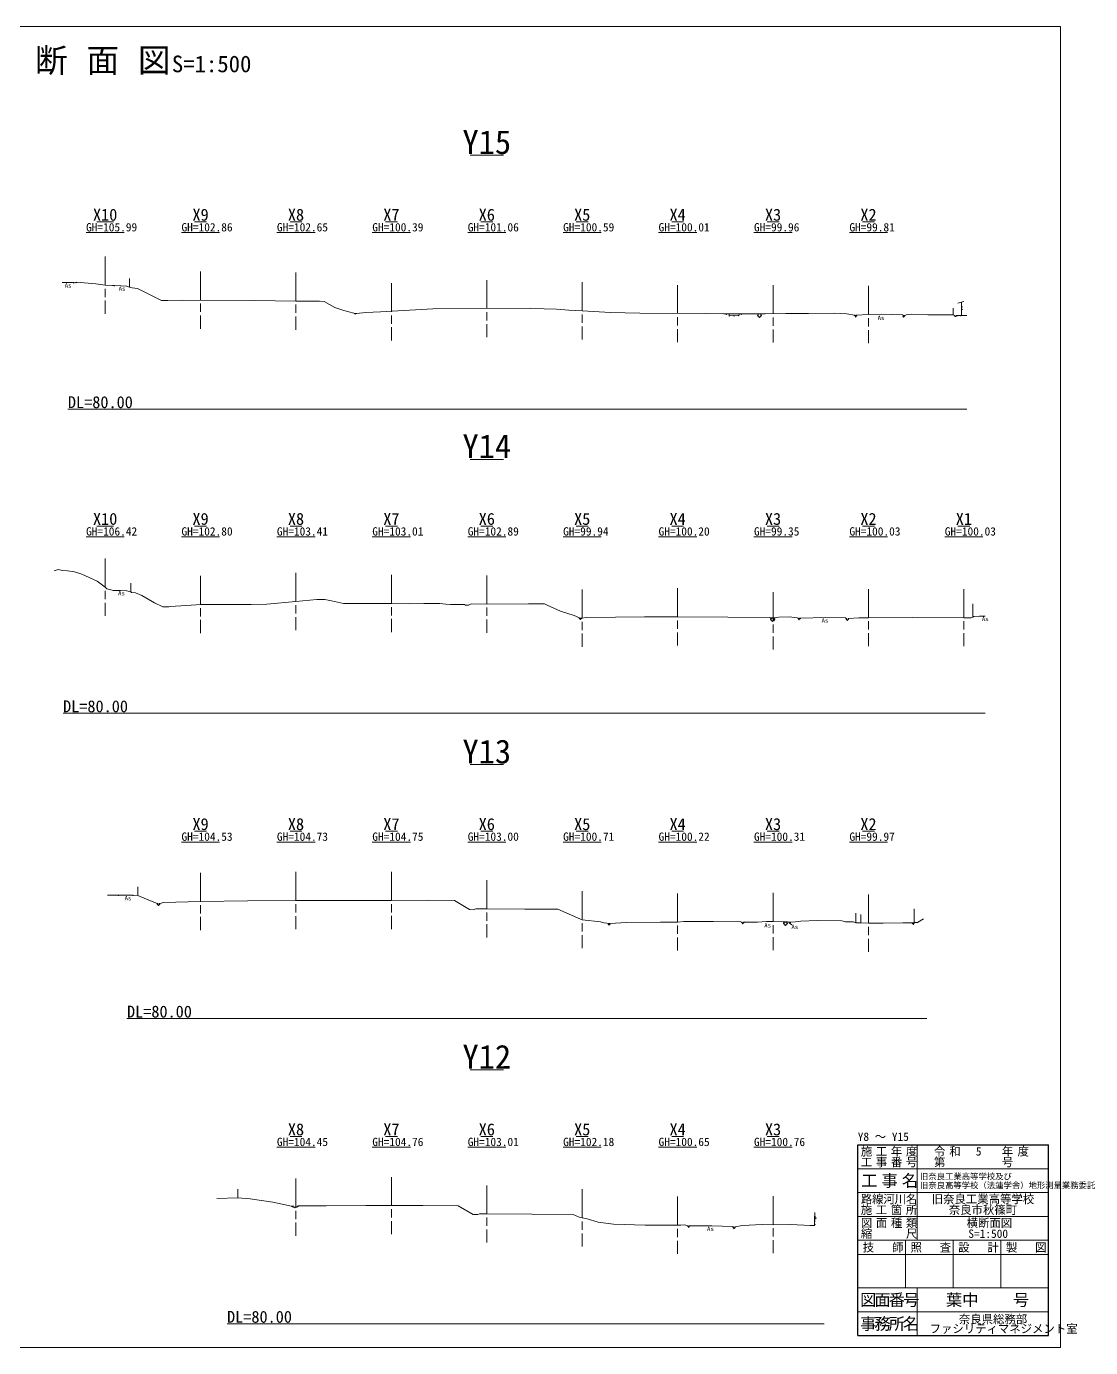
# Model space of a CAD drawing. Extents: x -50 to 357, y 65 to 342.
# Drawn here: x 133.8 to 356.8, y 65 to 342 of the extents above; entities that cross this region are included whole.
import ezdxf
from ezdxf.enums import TextEntityAlignment as Align

# ---------------------------------------------------------------- set-up
doc = ezdxf.new("R2010")
doc.units = 0
doc.header["$MEASUREMENT"] = 0
doc.linetypes.add('一点鎖線', pattern=[9.25, 6, -0.75, 1.75, -0.75])
doc.linetypes.add('破線', pattern=[3.75, 3, -0.75])
for name, color, linetype in [('S-SUV', 2, 'Continuous'), ('S-SUV-BMK', 6, 'Continuous'), ('S-SUV-FRAM', 3, 'Continuous'), ('S-SUV-HTXT', 1, 'Continuous'), ('S-SUV-TTL', 7, 'Continuous')]:
    doc.layers.add(name, color=color, linetype=linetype)
doc.styles.add('ＭＳ ゴシック', font='MS Gothic.ttf')

msp = doc.modelspace()

# ---------------------------------------------------------------- linework, layer by layer
at = {"layer": 'S-SUV', "color": 7, "linetype": 'Continuous', "lineweight": 13}
for p, q in [((141.21, 288.32), (143.31, 288.33)), ((143.31, 288.33), (144.35, 288.35)), ((143.31, 288.33), (143.31, 288.23)), ((144.35, 288.35), (145.84, 288.25)), ((144.35, 288.35), (144.35, 288.25)), ((145.84, 288.25), (148.32, 288.04)), ((148.32, 288.04), (150.25, 287.76)), ((150.25, 287.76), (151.8, 287.7)), ((151.8, 287.7), (152.24, 287.65)), ((152.24, 287.65), (153.6, 287.6)), ((152.24, 287.65), (152.24, 287.55)), ((153.6, 287.6), (154.79, 287.54)), ((154.79, 287.54), (155.33, 287.34)), ((154.79, 287.54), (154.79, 287.44)), ((155.33, 287.34), (155.88, 287.17)), ((155.88, 287.17), (157.02, 287.02)), ((157.02, 287.02), (162.07, 284.51)), ((162.07, 284.51), (163.36, 284.55)), ((163.36, 284.55), (166.36, 284.58)), ((166.36, 284.58), (181.66, 284.57)), ((181.66, 284.57), (190.25, 284.42)), ((190.25, 284.42), (195.21, 284.4)), ((195.21, 284.4), (196.18, 284.36)), ((196.18, 284.36), (198.39, 283.1)), ((198.39, 283.1), (200.28, 282.45)), ((208, 282.18), (218.95, 282.76)), ((218.95, 282.76), (239.38, 282.96)), ((239.38, 282.96), (242.29, 282.78)), ((242.29, 282.78), (244.83, 282.73)), ((244.83, 282.73), (247.42, 282.54)), ((247.42, 282.54), (250.25, 282.36)), ((330.23, 284.36), (328.95, 283.95)), ((329.75, 284.21), (329.75, 281.41)), ((330.04, 283.22), (329.75, 283.12)), ((330.04, 282.69), (329.75, 282.6)), ((200.28, 282.45), (202.37, 281.9)), ((202.37, 281.9), (202.52, 281.81)), ((202.52, 281.81), (202.96, 281.81)), ((202.52, 281.81), (202.52, 281.71)), ((202.96, 281.81), (204.88, 282.04)), ((202.96, 281.81), (202.96, 281.71)), ((204.88, 282.04), (208, 282.18)), ((250.25, 282.36), (256.16, 282.05)), ((256.16, 282.05), (262.3, 281.88)), ((262.3, 281.88), (276.12, 281.78)), ((276.12, 281.78), (279.99, 281.76)), ((279.99, 281.76), (280.66, 281.76)), ((279.99, 281.76), (279.99, 281.66)), ((280.66, 281.76), (280.66, 281.74)), ((280.66, 281.76), (283.48, 281.76)), ((280.66, 281.74), (281.02, 281.74)), ((283.15, 281.74), (281.02, 281.74)), ((282.07, 281.76), (282.07, 281.74)), ((283.15, 281.74), (283.48, 281.74)), ((283.48, 281.74), (283.48, 281.76)), ((283.48, 281.76), (284.1, 281.76)), ((284.1, 281.76), (285.35, 281.77)), ((284.1, 281.76), (284.1, 281.66)), ((285.35, 281.77), (286.26, 281.77)), ((286.26, 281.77), (286.94, 281.75)), ((286.94, 281.75), (287.05, 281.75)), ((286.94, 281.75), (286.94, 281.65)), ((287.05, 281.75), (287.05, 281.71)), ((287.05, 281.75), (287.74, 281.75)), ((287.05, 281.71), (287.1, 281.71)), ((287.69, 281.71), (287.1, 281.71)), ((287.69, 281.71), (287.74, 281.71)), ((287.74, 281.71), (287.74, 281.75)), ((287.74, 281.75), (287.85, 281.75)), ((287.85, 281.75), (288.61, 281.76)), ((287.85, 281.75), (287.85, 281.65)), ((288.61, 281.76), (292.93, 281.84)), ((292.93, 281.84), (297.71, 281.81)), ((297.71, 281.81), (303.18, 281.87)), ((303.18, 281.87), (305.73, 281.75)), ((305.73, 281.75), (307.31, 281.45)), ((307.31, 281.45), (307.46, 281.44)), ((307.31, 281.45), (307.31, 281.35)), ((307.46, 281.44), (307.46, 281.22)), ((307.46, 281.22), (307.67, 281.21)), ((307.67, 281.43), (310.25, 281.58)), ((307.67, 281.21), (307.67, 281.43)), ((310.25, 281.58), (312.88, 281.68)), ((312.88, 281.68), (317.35, 281.52)), ((317.35, 281.52), (317.58, 281.4)), ((317.48, 281.13), (317.58, 281.4)), ((317.48, 281.13), (317.74, 281.15)), ((317.74, 281.15), (317.74, 281.42)), ((317.74, 281.42), (317.88, 281.42)), ((317.88, 281.42), (318.17, 281.55)), ((317.88, 281.42), (317.88, 281.32)), ((318.17, 281.55), (319.28, 281.7)), ((319.28, 281.7), (322.71, 281.51)), ((322.71, 281.51), (327.98, 281.5)), ((327.98, 281.5), (328.31, 281.41)), ((328.31, 281.41), (328.31, 281.31)), ((328.31, 281.41), (328.35, 281.41)), ((328.35, 281.41), (328.35, 281.17)), ((328.35, 281.17), (328.6, 281.17)), ((328.6, 281.41), (328.64, 281.41)), ((328.6, 281.41), (328.6, 281.17)), ((328.64, 281.41), (329.75, 281.41)), ((328.64, 281.41), (328.64, 281.31)), ((329.75, 281.41), (330.86, 281.41)), ((139.56, 227.85), (140.37, 228.13)), ((140.37, 228.13), (141.28, 227.95)), ((141.28, 227.95), (142.36, 227.87)), ((142.36, 227.87), (143.81, 227.63)), ((143.81, 227.63), (145.34, 227.17)), ((145.34, 227.17), (148.61, 225.68)), ((148.61, 225.68), (150.25, 224.42)), ((150.25, 224.42), (150.59, 224.11)), ((150.59, 224.11), (152.03, 223.75)), ((152.03, 223.75), (153.45, 223.76)), ((152.03, 223.75), (152.03, 223.65)), ((153.45, 223.76), (154.8, 223.69)), ((154.8, 223.69), (155.64, 223.44)), ((154.8, 223.69), (154.8, 223.59)), ((155.64, 223.44), (155.8, 223.34)), ((155.8, 223.34), (156.58, 223.23)), ((156.58, 223.23), (157.97, 222.71)), ((157.97, 222.71), (160.58, 221.14)), ((190.25, 221.41), (194.64, 221.82)), ((194.64, 221.82), (196.29, 221.84)), ((196.29, 221.84), (197.67, 221.58)), ((160.58, 221.14), (162.35, 220.32)), ((162.35, 220.32), (163.63, 220.32)), ((163.63, 220.32), (163.98, 220.4)), ((163.98, 220.4), (169.31, 220.76)), ((180.87, 220.83), (184.15, 220.9)), ((184.15, 220.9), (190.25, 221.41)), ((197.67, 221.58), (200.19, 221.03)), ((200.19, 221.03), (201.81, 221)), ((214.06, 220.95), (217.06, 221.01)), ((217.06, 221.01), (219.03, 221.02)), ((219.03, 221.02), (220.4, 221.02)), ((220.4, 221.02), (221.65, 220.9)), ((221.65, 220.9), (222.66, 220.82)), ((222.66, 220.82), (225.55, 220.81)), ((225.55, 220.81), (225.81, 220.69)), ((225.81, 220.69), (226.38, 220.69)), ((226.38, 220.69), (226.99, 220.92)), ((238.96, 220.92), (242.32, 220.92)), ((242.32, 220.92), (242.92, 220.68)), ((242.92, 220.68), (245.72, 219.4)), ((245.72, 219.4), (248.55, 218.47)), ((248.55, 218.47), (249.67, 217.98)), ((249.67, 217.94), (249.67, 217.98)), ((249.67, 217.98), (250.07, 217.96)), ((249.72, 217.94), (249.67, 217.94)), ((249.72, 217.94), (250.02, 217.92)), ((249.72, 217.78), (250.02, 217.76)), ((250.02, 217.92), (250.07, 217.92)), ((250.07, 217.92), (250.07, 217.96)), ((251.17, 218.09), (263.33, 218.2)), ((280.79, 218.13), (289.53, 218.04)), ((289.53, 218.04), (289.72, 217.99)), ((289.72, 217.99), (289.82, 217.99)), ((289.72, 217.99), (289.72, 217.89)), ((289.82, 217.99), (289.82, 217.95)), ((289.82, 217.99), (290.53, 217.99)), ((289.82, 217.97), (290.53, 217.97)), ((289.82, 217.95), (289.87, 217.95)), ((290.48, 217.95), (289.87, 217.95)), ((290.17, 217.99), (290.17, 217.95)), ((290.48, 217.95), (290.53, 217.95)), ((290.53, 217.95), (290.53, 217.99)), ((290.53, 217.99), (290.63, 217.99)), ((290.63, 217.99), (291.43, 218.14)), ((290.63, 217.99), (290.63, 217.89)), ((291.43, 218.14), (293.65, 218.18)), ((293.65, 218.18), (295.3, 217.98)), ((295.3, 217.98), (295.48, 217.91)), ((295.48, 217.91), (295.61, 217.92)), ((295.48, 217.91), (295.48, 217.81)), ((295.61, 217.92), (295.61, 217.72)), ((295.61, 217.72), (295.82, 217.71)), ((295.82, 217.91), (295.99, 217.92)), ((295.82, 217.71), (295.82, 217.91)), ((295.99, 217.92), (296.08, 217.96)), ((295.99, 217.92), (295.99, 217.82)), ((296.08, 217.96), (301.18, 218.08)), ((301.18, 218.08), (305.47, 217.97)), ((305.47, 217.97), (305.59, 217.88)), ((305.59, 217.88), (305.68, 217.86)), ((305.59, 217.88), (305.59, 217.78)), ((305.68, 217.86), (305.68, 217.57)), ((305.68, 217.57), (305.96, 217.57)), ((305.96, 217.57), (305.96, 217.86)), ((305.96, 217.86), (306.09, 217.86)), ((306.09, 217.86), (308.21, 218.02)), ((306.09, 217.86), (306.09, 217.76)), ((319.41, 218.04), (330.25, 218.03)), ((330.25, 218.03), (331.76, 218.01)), ((331.76, 218.01), (332.16, 218.13)), ((332.16, 218.13), (332.36, 218.25)), ((332.36, 218.25), (333.5, 218.36)), ((333.5, 218.36), (334.73, 218.35)), ((333.5, 218.36), (333.5, 218.26)), ((150.75, 159.85), (153.07, 159.83)), ((153.07, 159.83), (156.11, 159.82)), ((153.07, 159.83), (153.07, 159.73)), ((156.11, 159.82), (157.09, 159.8)), ((156.11, 159.82), (156.11, 159.72)), ((157.09, 159.8), (158.92, 159.02)), ((158.92, 159.02), (161.13, 158.09)), ((161.13, 158.09), (161.28, 158.09)), ((161.13, 158.09), (161.13, 157.99)), ((161.28, 158.09), (161.28, 157.79)), ((161.58, 157.79), (161.58, 158.09)), ((161.58, 158.09), (161.73, 158.09)), ((161.73, 158.09), (162.49, 158.34)), ((161.73, 158.09), (161.73, 157.99)), ((180.11, 158.65), (190.25, 158.73)), ((190.25, 158.73), (198.88, 158.77)), ((198.88, 158.77), (208.54, 158.76)), ((217.74, 158.78), (223.51, 158.74)), ((223.51, 158.74), (226.59, 156.86)), ((161.28, 157.79), (161.58, 157.79)), ((226.59, 156.86), (227.36, 156.8)), ((227.36, 156.8), (227.92, 157.02)), ((238.23, 156.94), (245.14, 156.92)), ((245.14, 156.92), (249.88, 154.83)), ((254.1, 154.23), (254.76, 154.02)), ((254.76, 154.02), (255.43, 154.01)), ((255.43, 154.01), (255.75, 153.88)), ((255.75, 153.88), (255.79, 153.88)), ((255.75, 153.88), (255.75, 153.78)), ((255.79, 153.88), (255.79, 153.7)), ((255.79, 153.88), (255.97, 153.88)), ((255.79, 153.7), (255.97, 153.7)), ((255.97, 153.7), (255.97, 153.88)), ((255.97, 153.88), (256.01, 153.88)), ((256.01, 153.88), (259.53, 154.09)), ((256.01, 153.88), (256.01, 153.78)), ((259.53, 154.09), (266.69, 154.17)), ((271.53, 154.33), (277.77, 154.3)), ((277.77, 154.3), (283.49, 154.25)), ((283.49, 154.25), (283.65, 154.19)), ((283.65, 154.19), (283.78, 154.18)), ((283.65, 154.19), (283.65, 154.09)), ((283.78, 154.18), (283.78, 153.98)), ((283.78, 153.98), (284.03, 153.98)), ((284.03, 153.98), (284.03, 154.18)), ((284.03, 154.18), (284.18, 154.18)), ((284.18, 154.18), (284.24, 154.22)), ((284.18, 154.18), (284.18, 154.08)), ((284.24, 154.22), (287.01, 154.22)), ((287.01, 154.22), (288.87, 154.33)), ((288.87, 154.33), (290.25, 154.31)), ((290.25, 154.31), (292.41, 154.24)), ((292.41, 154.24), (292.5, 154.24)), ((292.41, 154.24), (292.41, 154.14)), ((292.5, 154.24), (292.5, 154.17)), ((293.22, 154.24), (292.5, 154.24)), ((292.5, 154.21), (293.22, 154.21)), ((292.5, 154.17), (292.56, 154.17)), ((292.56, 154.17), (293.16, 154.17)), ((292.86, 154.24), (292.86, 154.17)), ((293.16, 154.17), (293.22, 154.17)), ((293.22, 154.17), (293.22, 154.24)), ((293.22, 154.24), (293.3, 154.2)), ((293.3, 154.2), (293.93, 154.16)), ((293.3, 154.2), (293.3, 154.1)), ((293.6, 154.07), (294.18, 153.63)), ((293.93, 154.16), (294.98, 154.24)), ((293.93, 154.16), (293.93, 154.06)), ((294.98, 154.24), (296.09, 154.43)), ((296.09, 154.43), (299.52, 154.55)), ((299.52, 154.55), (304.67, 154.47)), ((304.67, 154.47), (305.47, 154.27)), ((305.47, 154.27), (307.1, 154.23)), ((307.1, 154.23), (307.6, 154.05)), ((307.6, 154.05), (308.64, 154.02)), ((313.36, 154.01), (317.47, 154.05)), ((317.47, 154.05), (319.3, 154.02)), ((319.3, 154.02), (319.49, 154.08)), ((319.49, 154.08), (319.49, 154.03)), ((319.49, 154.08), (319.75, 154.08)), ((319.49, 154.03), (319.53, 154.03)), ((319.53, 154.03), (319.71, 154.03)), ((319.71, 154.03), (319.75, 154.03)), ((319.75, 154.08), (319.8, 154.12)), ((319.75, 154.03), (319.75, 154.08)), ((319.8, 154.12), (320.5, 154.12)), ((320.5, 154.12), (321.8, 154.92)), ((173.67, 96.29), (178.04, 96.4)), ((178.04, 96.4), (180.64, 96.19)), ((180.64, 96.19), (185.38, 95.46)), ((185.38, 95.46), (189.32, 94.68)), ((189.32, 94.68), (189.64, 94.7)), ((189.32, 94.68), (189.32, 94.58)), ((189.64, 94.7), (189.64, 94.42)), ((189.64, 94.42), (190.48, 94.46)), ((190.48, 94.67), (190.73, 94.69)), ((190.48, 94.46), (190.48, 94.67)), ((190.73, 94.69), (196.55, 94.73)), ((190.73, 94.69), (190.73, 94.59)), ((196.55, 94.73), (204.9, 94.77)), ((204.9, 94.77), (210.25, 94.76)), ((210.25, 94.76), (216.85, 94.79)), ((216.85, 94.79), (224.24, 94.71)), ((224.24, 94.71), (227.36, 92.92)), ((227.36, 92.92), (228.35, 92.87)), ((228.35, 92.87), (228.73, 93.01)), ((239.7, 92.99), (248.32, 92.9)), ((248.32, 92.9), (249.64, 92.31)), ((251.28, 91.97), (253.61, 91.32)), ((298.94, 90.61), (298.94, 91.93)), ((298.94, 91.93), (299.08, 91.93)), ((298.96, 91.93), (298.96, 92.53)), ((298.96, 92.53), (299.02, 92.53)), ((298.96, 92.36), (299.08, 92.36)), ((298.96, 92.35), (299.08, 92.35)), ((298.96, 92.34), (299.08, 92.34)), ((298.96, 92.33), (299.08, 92.33)), ((298.96, 92.32), (299.08, 92.32)), ((298.96, 92.31), (299.08, 92.31)), ((298.96, 92.3), (299.08, 92.3)), ((298.96, 92.29), (299.08, 92.29)), ((298.96, 92.28), (299.08, 92.28)), ((298.96, 92.27), (299.08, 92.27)), ((298.96, 92.26), (299.08, 92.26)), ((298.96, 92.25), (299.08, 92.25)), ((298.96, 92.24), (299.08, 92.24)), ((298.96, 92.23), (299.08, 92.23)), ((298.96, 92.22), (299.08, 92.22)), ((298.96, 92.21), (299.08, 92.21)), ((298.96, 92.2), (299.08, 92.2)), ((298.96, 92.19), (299.08, 92.19)), ((298.96, 92.18), (299.08, 92.18)), ((298.96, 92.17), (299.08, 92.17)), ((298.96, 92.16), (299.08, 92.16)), ((298.96, 92.15), (299.08, 92.15)), ((299.02, 92.53), (299.08, 92.53)), ((299.08, 92.53), (299.08, 91.93)), ((299.08, 92.13), (299.34, 92.13)), ((253.61, 91.32), (256.78, 90.9)), ((256.78, 90.9), (263.41, 90.66)), ((270.9, 90.69), (271.74, 90.75)), ((271.74, 90.75), (272.33, 90.54)), ((272.33, 90.54), (272.46, 90.54)), ((272.33, 90.54), (272.33, 90.44)), ((272.46, 90.54), (272.46, 90.32)), ((272.46, 90.32), (272.66, 90.32)), ((272.66, 90.32), (272.66, 90.54)), ((272.66, 90.54), (272.79, 90.54)), ((272.79, 90.54), (277.39, 90.56)), ((272.79, 90.54), (272.79, 90.44)), ((277.39, 90.56), (281.74, 90.41)), ((281.74, 90.41), (281.94, 90.32)), ((281.94, 90.32), (281.81, 90.32)), ((281.81, 90.32), (281.81, 90.22)), ((281.94, 90.04), (281.94, 90.32)), ((282.22, 90.04), (281.94, 90.04)), ((282.22, 90.32), (283.87, 90.6)), ((282.35, 90.32), (282.22, 90.32)), ((282.22, 90.32), (282.22, 90.04)), ((282.35, 90.32), (282.35, 90.22)), ((283.87, 90.6), (287.94, 90.78)), ((293.96, 90.8), (298.02, 90.61)), ((298.02, 90.61), (298.94, 90.61)), ((298.94, 90.61), (298.94, 90.51))]:
    msp.add_line(p, q, dxfattribs=at)
at = {"layer": 'S-SUV', "color": 7, "linetype": '一点鎖線', "lineweight": 13}
for p, q in [((155.33, 287.34), (155.33, 289.14)), ((327.98, 281.5), (327.98, 282.95)), ((155.64, 223.44), (155.64, 225.24)), ((332.16, 218.13), (332.16, 220.93)), ((157.09, 159.8), (157.09, 161.6)), ((319.8, 154.12), (319.8, 157.02)), ((178.04, 96.4), (178.04, 98.2)), ((299.02, 92.53), (299.02, 93.33))]:
    msp.add_line(p, q, dxfattribs=at)
at = {"layer": 'S-SUV', "color": 7, "linetype": '破線', "lineweight": 13}
for p, q in [((281.02, 281.74), (281.02, 281.42)), ((281.02, 281.42), (283.15, 281.43)), ((283.15, 281.43), (283.15, 281.74)), ((287.1, 281.71), (287.1, 281.13)), ((287.1, 281.13), (287.69, 281.13)), ((287.69, 281.13), (287.69, 281.71)), ((249.72, 217.78), (249.72, 217.94)), ((250.02, 217.76), (250.02, 217.92)), ((289.87, 217.95), (289.87, 217.35)), ((289.87, 217.35), (290.48, 217.35)), ((290.48, 217.35), (290.48, 217.95)), ((307.6, 154.05), (307.6, 156.05)), ((308.64, 154.02), (308.64, 155.82)), ((292.56, 154.17), (292.56, 153.62)), ((292.56, 153.62), (293.16, 153.62)), ((293.16, 153.62), (293.16, 154.17)), ((319.53, 154.03), (319.53, 153.85)), ((319.53, 153.85), (319.71, 153.85)), ((319.71, 153.85), (319.71, 154.03))]:
    msp.add_line(p, q, dxfattribs=at)
at = {"layer": 'S-SUV', "color": 2, "linetype": 'Continuous', "lineweight": 13}
for p, q in [((142.45, 261.77), (330.86, 261.77)), ((141.43, 198), (334.73, 198)), ((154.83, 134), (322.48, 134)), ((175.8, 70), (300.98, 70))]:
    msp.add_line(p, q, dxfattribs=at)
at = {"layer": 'S-SUV', "color": 7, "linetype": 'Continuous', "lineweight": 13, "flags": 128}
for points in [[(169.31, 220.76), (170.25, 220.8), (180.87, 220.83)], [(201.81, 221), (210.25, 221.01), (214.06, 220.95)], [(226.99, 220.92), (230.25, 220.89), (238.96, 220.92)], [(250.07, 217.96), (250.25, 217.94), (251.17, 218.09)], [(263.33, 218.2), (270.25, 218.2), (280.79, 218.13)], [(308.21, 218.02), (310.25, 218.03), (319.41, 218.04)], [(162.49, 158.34), (170.25, 158.53), (180.11, 158.65)], [(208.54, 158.76), (210.25, 158.75), (217.74, 158.78)], [(227.92, 157.02), (230.25, 157), (238.23, 156.94)], [(249.88, 154.83), (250.25, 154.71), (254.1, 154.23)], [(266.69, 154.17), (270.25, 154.22), (271.53, 154.33)], [(308.64, 154.02), (310.25, 153.97), (313.36, 154.01)], [(228.73, 93.01), (230.25, 93.01), (239.7, 92.99)], [(249.64, 92.31), (250.25, 92.18), (251.28, 91.97)], [(263.41, 90.66), (270.25, 90.65), (270.9, 90.69)], [(287.94, 90.78), (290.25, 90.76), (293.96, 90.8)]]:
    msp.add_lwpolyline(points, dxfattribs=at)
at = {"layer": 'S-SUV', "color": 7, "linetype": 'Continuous', "lineweight": 13}
for centre in [(143.64, 288.24), (144.14, 288.25), (202.72, 281.72), (280.47, 281.66), (281.08, 281.32), (282.04, 281.32), (283, 281.33), (283.62, 281.66), (287, 281.42), (287.4, 281.03), (287.8, 281.42), (307.39, 281.35), (307.56, 281.11), (307.75, 281.33), (317.63, 281.06), (317.8, 281.31), (328.93, 281.33), (329.61, 281.33), (249.65, 217.86), (249.86, 217.69), (250.09, 217.85), (289.74, 217.67), (290.16, 217.24), (290.61, 217.62), (295.54, 217.83), (295.71, 217.61), (295.9, 217.82), (305.6, 217.7), (305.81, 217.46), (306.04, 217.69), (161.21, 157.95), (161.66, 157.95), (161.44, 157.7), (255.72, 153.73), (255.88, 153.59), (256.04, 153.73), (283.72, 154.08), (283.9, 153.9), (284.12, 154.08), (292.45, 153.93), (292.85, 153.51), (293.27, 153.91), (319.44, 153.95), (319.63, 153.76), (319.79, 153.94), (189.48, 94.55), (190.06, 94.34), (190.61, 94.58), (299.04, 91.57), (272.39, 90.45), (272.56, 90.24), (272.72, 90.45), (281.87, 90.19), (282.08, 89.96), (282.28, 90.19), (299.04, 90.86)]:
    msp.add_circle(centre, 0.0383, dxfattribs=at)
at = {"layer": 'S-SUV-BMK', "color": 2, "linetype": '一点鎖線', "lineweight": 13}
for p, q in [((150.25, 293.76), (150.25, 281.76)), ((170.25, 290.63), (170.25, 278.63)), ((190.25, 290.42), (190.25, 278.42)), ((210.25, 288.16), (210.25, 276.16)), ((230.25, 288.83), (230.25, 276.83)), ((250.25, 288.36), (250.25, 276.36)), ((270.25, 287.78), (270.25, 275.78)), ((290.25, 287.73), (290.25, 275.73)), ((310.25, 287.58), (310.25, 275.58)), ((150.25, 230.42), (150.25, 218.42)), ((190.25, 227.41), (190.25, 215.41)), ((170.25, 226.8), (170.25, 214.8)), ((210.25, 227.01), (210.25, 215.01)), ((230.25, 226.89), (230.25, 214.89)), ((250.25, 223.94), (250.25, 211.94)), ((270.25, 224.2), (270.25, 212.2)), ((290.25, 223.35), (290.25, 211.35)), ((310.25, 224.03), (310.25, 212.03)), ((330.25, 224.03), (330.25, 212.03)), ((170.25, 164.53), (170.25, 152.53)), ((190.25, 164.73), (190.25, 152.73)), ((210.25, 164.75), (210.25, 152.75)), ((230.25, 163), (230.25, 151)), ((250.25, 160.71), (250.25, 148.71)), ((270.25, 160.22), (270.25, 148.22)), ((290.25, 160.31), (290.25, 148.31)), ((310.25, 159.97), (310.25, 147.97)), ((190.25, 100.45), (190.25, 88.45)), ((210.25, 100.76), (210.25, 88.76)), ((230.25, 99.01), (230.25, 87.01)), ((250.25, 98.18), (250.25, 86.18)), ((270.25, 96.65), (270.25, 84.65)), ((290.25, 96.76), (290.25, 84.76))]:
    msp.add_line(p, q, dxfattribs=at)
at = {"layer": 'S-SUV-FRAM', "color": 2, "linetype": 'Continuous', "lineweight": 25}
for p, q in [((308, 107.5), (348, 107.5)), ((308, 67.5), (308, 107.5)), ((348, 67.5), (348, 107.5)), ((308, 67.5), (348, 67.5))]:
    msp.add_line(p, q, dxfattribs=at)
at = {"layer": 'S-SUV-FRAM', "color": 7, "linetype": 'Continuous', "lineweight": 13}
for p, q in [((320.49, 107.5), (320.49, 87.5)), ((308, 102.5), (348, 102.5)), ((308, 97.5), (348, 97.5)), ((308, 92.5), (348, 92.5)), ((308, 87.5), (348, 87.5)), ((317.99, 77.5), (317.99, 87.5)), ((327.99, 77.5), (327.99, 87.5)), ((337.99, 77.5), (337.99, 87.5)), ((308, 84.5), (348, 84.5)), ((308, 77.5), (348, 77.5)), ((320.49, 77.5), (320.49, 67.5)), ((308, 72.5), (348, 72.5))]:
    msp.add_line(p, q, dxfattribs=at)
at = {"layer": 'S-SUV-HTXT', "color": 7, "linetype": 'Continuous', "lineweight": 13}
for p, q in [((226.75, 315), (233.75, 315)), ((148.5, 301.02), (152, 301.02)), ((169, 301.02), (171.5, 301.02)), ((189, 301.02), (191.5, 301.02)), ((209, 301.02), (211.5, 301.02)), ((229, 301.02), (231.5, 301.02)), ((249, 301.02), (251.5, 301.02)), ((269, 301.02), (271.5, 301.02)), ((289, 301.02), (291.5, 301.02)), ((309, 301.02), (311.5, 301.02)), ((146.25, 298.77), (154.25, 298.77)), ((166.25, 298.77), (174.25, 298.77)), ((186.25, 298.77), (194.25, 298.77)), ((206.25, 298.77), (214.25, 298.77)), ((226.25, 298.77), (234.25, 298.77)), ((246.25, 298.77), (254.25, 298.77)), ((266.25, 298.77), (274.25, 298.77)), ((286.25, 298.77), (294.25, 298.77)), ((306.25, 298.77), (314.25, 298.77)), ((226.75, 251.23), (233.75, 251.23)), ((148.5, 237.25), (152, 237.25)), ((169, 237.25), (171.5, 237.25)), ((189, 237.25), (191.5, 237.25)), ((209, 237.25), (211.5, 237.25)), ((229, 237.25), (231.5, 237.25)), ((249, 237.25), (251.5, 237.25)), ((269, 237.25), (271.5, 237.25)), ((289, 237.25), (291.5, 237.25)), ((309, 237.25), (311.5, 237.25)), ((329, 237.25), (331.5, 237.25)), ((146.25, 235), (154.25, 235)), ((166.25, 235), (174.25, 235)), ((186.25, 235), (194.25, 235)), ((206.25, 235), (214.25, 235)), ((226.25, 235), (234.25, 235)), ((246.25, 235), (254.25, 235)), ((266.25, 235), (274.25, 235)), ((286.25, 235), (294.25, 235)), ((306.25, 235), (314.25, 235)), ((326.25, 235), (334.25, 235)), ((226.75, 187.23), (233.75, 187.23)), ((169, 173.25), (171.5, 173.25)), ((189, 173.25), (191.5, 173.25)), ((209, 173.25), (211.5, 173.25)), ((229, 173.25), (231.5, 173.25)), ((249, 173.25), (251.5, 173.25)), ((269, 173.25), (271.5, 173.25)), ((289, 173.25), (291.5, 173.25)), ((309, 173.25), (311.5, 173.25)), ((166.25, 171), (174.25, 171)), ((186.25, 171), (194.25, 171)), ((206.25, 171), (214.25, 171)), ((226.25, 171), (234.25, 171)), ((246.25, 171), (254.25, 171)), ((266.25, 171), (274.25, 171)), ((286.25, 171), (294.25, 171)), ((306.25, 171), (314.25, 171)), ((226.75, 123.23), (233.75, 123.23)), ((189, 109.25), (191.5, 109.25)), ((209, 109.25), (211.5, 109.25)), ((229, 109.25), (231.5, 109.25)), ((249, 109.25), (251.5, 109.25)), ((269, 109.25), (271.5, 109.25)), ((289, 109.25), (291.5, 109.25)), ((186.25, 107), (194.25, 107)), ((206.25, 107), (214.25, 107)), ((226.25, 107), (234.25, 107)), ((246.25, 107), (254.25, 107)), ((266.25, 107), (274.25, 107)), ((286.25, 107), (294.25, 107))]:
    msp.add_line(p, q, dxfattribs=at)
at = {"layer": 'S-SUV-TTL', "color": 2, "linetype": 'Continuous', "lineweight": 13}
for p, q in [((-50, 342), (350.5, 342)), ((350.5, 342), (350.5, 65)), ((350.5, 65), (-50, 65))]:
    msp.add_line(p, q, dxfattribs=at)

# ---------------------------------------------------------------- texts
at = {"layer": 'S-SUV', "color": 7, "linetype": 'Continuous', "lineweight": 13, "style": 'ＭＳ ゴシック'}
for p in [(141.78, 287.24), (153.09, 286.57), (312.18, 280.44), (152.96, 222.72), (300.43, 216.97), (334.02, 217.32), (154.33, 158.76), (288.41, 153.08), (294.09, 152.75), (276.41, 89.43)]:
    msp.add_text('As', height=0.9, dxfattribs=at).set_placement(p)
at = {"layer": 'S-SUV-FRAM', "color": 7, "linetype": '一点鎖線', "lineweight": 13, "style": 'ＭＳ ゴシック'}
for s, height, p in [('Y8 ～ Y15', 1.75, (308, 108.34)), ('和', 1.75, (327.19, 105.25)), ('度', 1.75, (341.5, 105.25)), ('第', 1.75, (323.99, 103)), ('縮', 1.75, (308.65, 88)), ('尺', 1.75, (318.1, 88)), ('S=1:500', 1.75, (331.18, 88)), ('図', 2.5, (308.5, 73.75)), ('面', 2.5, (311.5, 73.75)), ('番', 2.5, (314.5, 73.75)), ('号', 2.5, (317.5, 73.75))]:
    msp.add_text(s, height=height, dxfattribs=at).set_placement(p)
at = {"layer": 'S-SUV-FRAM', "color": 7, "linetype": 'Continuous', "lineweight": 13, "style": 'ＭＳ ゴシック'}
for s, height, p in [('施', 1.75, (308.65, 105.25)), ('工', 1.75, (311.8, 105.25)), ('年', 1.75, (314.95, 105.25)), ('度', 1.75, (318.1, 105.25)), ('工', 2.5, (308.75, 98.75)), ('事', 2.5, (313, 98.75)), ('名', 2.5, (317.25, 98.75)), ('旧奈良高等学校（法蓮学舎）地形測量業務委託', 1.25, (321.05, 98.39)), ('路', 1.75, (308.65, 95.25)), ('線', 1.75, (311.01, 95.25)), ('河', 1.75, (313.37, 95.25)), ('川', 1.75, (315.73, 95.25)), ('名', 1.75, (318.1, 95.25)), ('技', 1.75, (309.06, 85.12)), ('師', 1.75, (315.18, 85.12)), ('製', 1.75, (339.06, 85.12)), ('図', 1.75, (345.18, 85.12)), ('事', 2.5, (308.5, 68.75)), ('務', 2.5, (311.5, 68.75)), ('所', 2.5, (314.5, 68.75)), ('名', 2.5, (317.5, 68.75))]:
    msp.add_text(s, height=height, rotation=360, dxfattribs=at).set_placement(p)
for s, height, p in [('令', 1.75, (323.99, 105.25)), ('5', 1.75, (332.76, 105.25)), ('年', 1.75, (338.22, 105.25)), ('工', 1.75, (308.65, 103)), ('事', 1.75, (311.8, 103)), ('番', 1.75, (314.95, 103)), ('号', 1.75, (318.1, 103)), ('号', 1.75, (338.22, 103)), ('葉', 2.5, (326.49, 73.75)), ('中', 2.5, (329.89, 73.75)), ('号', 2.5, (340.55, 73.75))]:
    msp.add_text(s, height=height, dxfattribs=at).set_placement(p)
at = {"layer": 'S-SUV-FRAM', "color": 7, "linetype": '一点鎖線', "lineweight": 13, "style": 'ＭＳ ゴシック'}
for s, height, p in [('旧奈良工業高等学校及び', 1.25, (321.05, 100.25)), ('施', 1.75, (308.65, 93)), ('工', 1.75, (311.8, 93)), ('箇', 1.75, (314.95, 93)), ('所', 1.75, (318.1, 93)), ('図', 1.75, (308.65, 90.25)), ('面', 1.75, (311.8, 90.25)), ('種', 1.75, (314.95, 90.25)), ('類', 1.75, (318.1, 90.25)), ('横断面図', 1.75, (330.83, 90.25)), ('照', 1.75, (319.06, 85.12)), ('査', 1.75, (325.18, 85.12)), ('設', 1.75, (329.06, 85.12)), ('計', 1.75, (335.18, 85.12)), ('奈良県総務部', 1.75, (329.2, 70.05)), ('ファシリティマネジメント室', 1.75, (323.06, 68.07))]:
    msp.add_text(s, height=height, rotation=360, dxfattribs=at).set_placement(p)
at = {"layer": 'S-SUV-HTXT', "color": 7, "linetype": 'Continuous', "lineweight": 13, "style": 'ＭＳ ゴシック'}
for s, height, p in [('Y15', 5, (230.25, 315.25)), ('X10', 2.5, (150.25, 301.27)), ('X9', 2.5, (170.25, 301.27)), ('X8', 2.5, (190.25, 301.27)), ('X7', 2.5, (210.25, 301.27)), ('X6', 2.5, (230.25, 301.27)), ('X5', 2.5, (250.25, 301.27)), ('X4', 2.5, (270.25, 301.27)), ('X3', 2.5, (290.25, 301.27)), ('X2', 2.5, (310.25, 301.27)), ('Y14', 5, (230.25, 251.48)), ('X9', 2.5, (170.25, 237.5)), ('X8', 2.5, (190.25, 237.5)), ('X7', 2.5, (210.25, 237.5)), ('X6', 2.5, (230.25, 237.5)), ('X5', 2.5, (250.25, 237.5)), ('X4', 2.5, (270.25, 237.5)), ('X3', 2.5, (290.25, 237.5)), ('X2', 2.5, (310.25, 237.5)), ('X1', 2.5, (330.25, 237.5)), ('Y13', 5, (230.25, 187.48)), ('X9', 2.5, (170.25, 173.5)), ('X8', 2.5, (190.25, 173.5)), ('X7', 2.5, (210.25, 173.5)), ('X6', 2.5, (230.25, 173.5)), ('X5', 2.5, (250.25, 173.5)), ('X3', 2.5, (290.25, 173.5)), ('X2', 2.5, (310.25, 173.5)), ('X8', 2.5, (190.25, 109.5)), ('X7', 2.5, (210.25, 109.5)), ('X6', 2.5, (230.25, 109.5)), ('X5', 2.5, (250.25, 109.5)), ('X4', 2.5, (270.25, 109.5)), ('X3', 2.5, (290.25, 109.5))]:
    msp.add_text(s, height=height, dxfattribs=at).set_placement(p, align=Align.CENTER)
for s, height, p in [('GH=105.99', 1.75, (146.25, 299.02)), ('GH=102.86', 1.75, (166.25, 299.02)), ('GH=102.65', 1.75, (186.25, 299.02)), ('GH=100.39', 1.75, (206.25, 299.02)), ('GH=101.06', 1.75, (226.25, 299.02)), ('GH=100.59', 1.75, (246.25, 299.02)), ('GH=100.01', 1.75, (266.25, 299.02)), ('GH=99.96', 1.75, (286.25, 299.02)), ('GH=99.81', 1.75, (306.25, 299.02)), ('GH=106.42', 1.75, (146.25, 235.25)), ('GH=102.80', 1.75, (166.25, 235.25)), ('GH=103.41', 1.75, (186.25, 235.25)), ('GH=103.01', 1.75, (206.25, 235.25)), ('GH=102.89', 1.75, (226.25, 235.25)), ('GH=99.94', 1.75, (246.25, 235.25)), ('GH=100.20', 1.75, (266.25, 235.25)), ('GH=99.35', 1.75, (286.25, 235.25)), ('GH=100.03', 1.75, (306.25, 235.25)), ('GH=100.03', 1.75, (326.25, 235.25)), ('DL=80.00', 2.5, (141.43, 198.2)), ('GH=104.53', 1.75, (166.25, 171.25)), ('GH=104.73', 1.75, (186.25, 171.25)), ('GH=104.75', 1.75, (206.25, 171.25)), ('GH=103.00', 1.75, (226.25, 171.25)), ('GH=100.71', 1.75, (246.25, 171.25)), ('GH=100.31', 1.75, (286.25, 171.25)), ('GH=99.97', 1.75, (306.25, 171.25)), ('DL=80.00', 2.5, (154.83, 134.2)), ('GH=104.45', 1.75, (186.25, 107.25)), ('GH=104.76', 1.75, (206.25, 107.25)), ('GH=103.01', 1.75, (226.25, 107.25)), ('GH=102.18', 1.75, (246.25, 107.25)), ('GH=100.65', 1.75, (266.25, 107.25)), ('GH=100.76', 1.75, (286.25, 107.25)), ('DL=80.00', 2.5, (175.8, 70.2))]:
    msp.add_text(s, height=height, dxfattribs=at).set_placement(p)
at = {"layer": 'S-SUV-HTXT', "color": 7, "linetype": '一点鎖線', "lineweight": 13, "style": 'ＭＳ ゴシック'}
for s, height, p in [('DL=80.00', 2.5, (142.45, 261.97)), ('GH=100.22', 1.75, (266.25, 171.25))]:
    msp.add_text(s, height=height, dxfattribs=at).set_placement(p)
for s, height, p in [('X10', 2.5, (150.25, 237.5)), ('X4', 2.5, (270.25, 173.5)), ('Y12', 5, (230.25, 123.48))]:
    msp.add_text(s, height=height, dxfattribs=at).set_placement(p, align=Align.CENTER)
at = {"layer": 'S-SUV-HTXT', "color": 7, "linetype": 'Continuous', "lineweight": 13, "style": 'ＭＳ ゴシック'}
for s, p in [('旧奈良工業高等学校', (334.25, 95.25)), ('奈良市秋篠町', (334.25, 93))]:
    msp.add_text(s, height=1.75, rotation=360, dxfattribs=at).set_placement(p, align=Align.CENTER)
at = {"layer": 'S-SUV-TTL', "color": 7, "linetype": '一点鎖線', "lineweight": 13, "style": 'ＭＳ ゴシック'}
for s, p in [('断', (135.55, 332.39)), ('面', (146.34, 332.39)), ('図', (157.12, 332.39))]:
    msp.add_text(s, height=5, rotation=360, dxfattribs=at).set_placement(p)
msp.add_text('S=1:500', height=3.5, dxfattribs=at).set_placement((164.24, 332.39))

doc.saveas('drawing.dxf')
